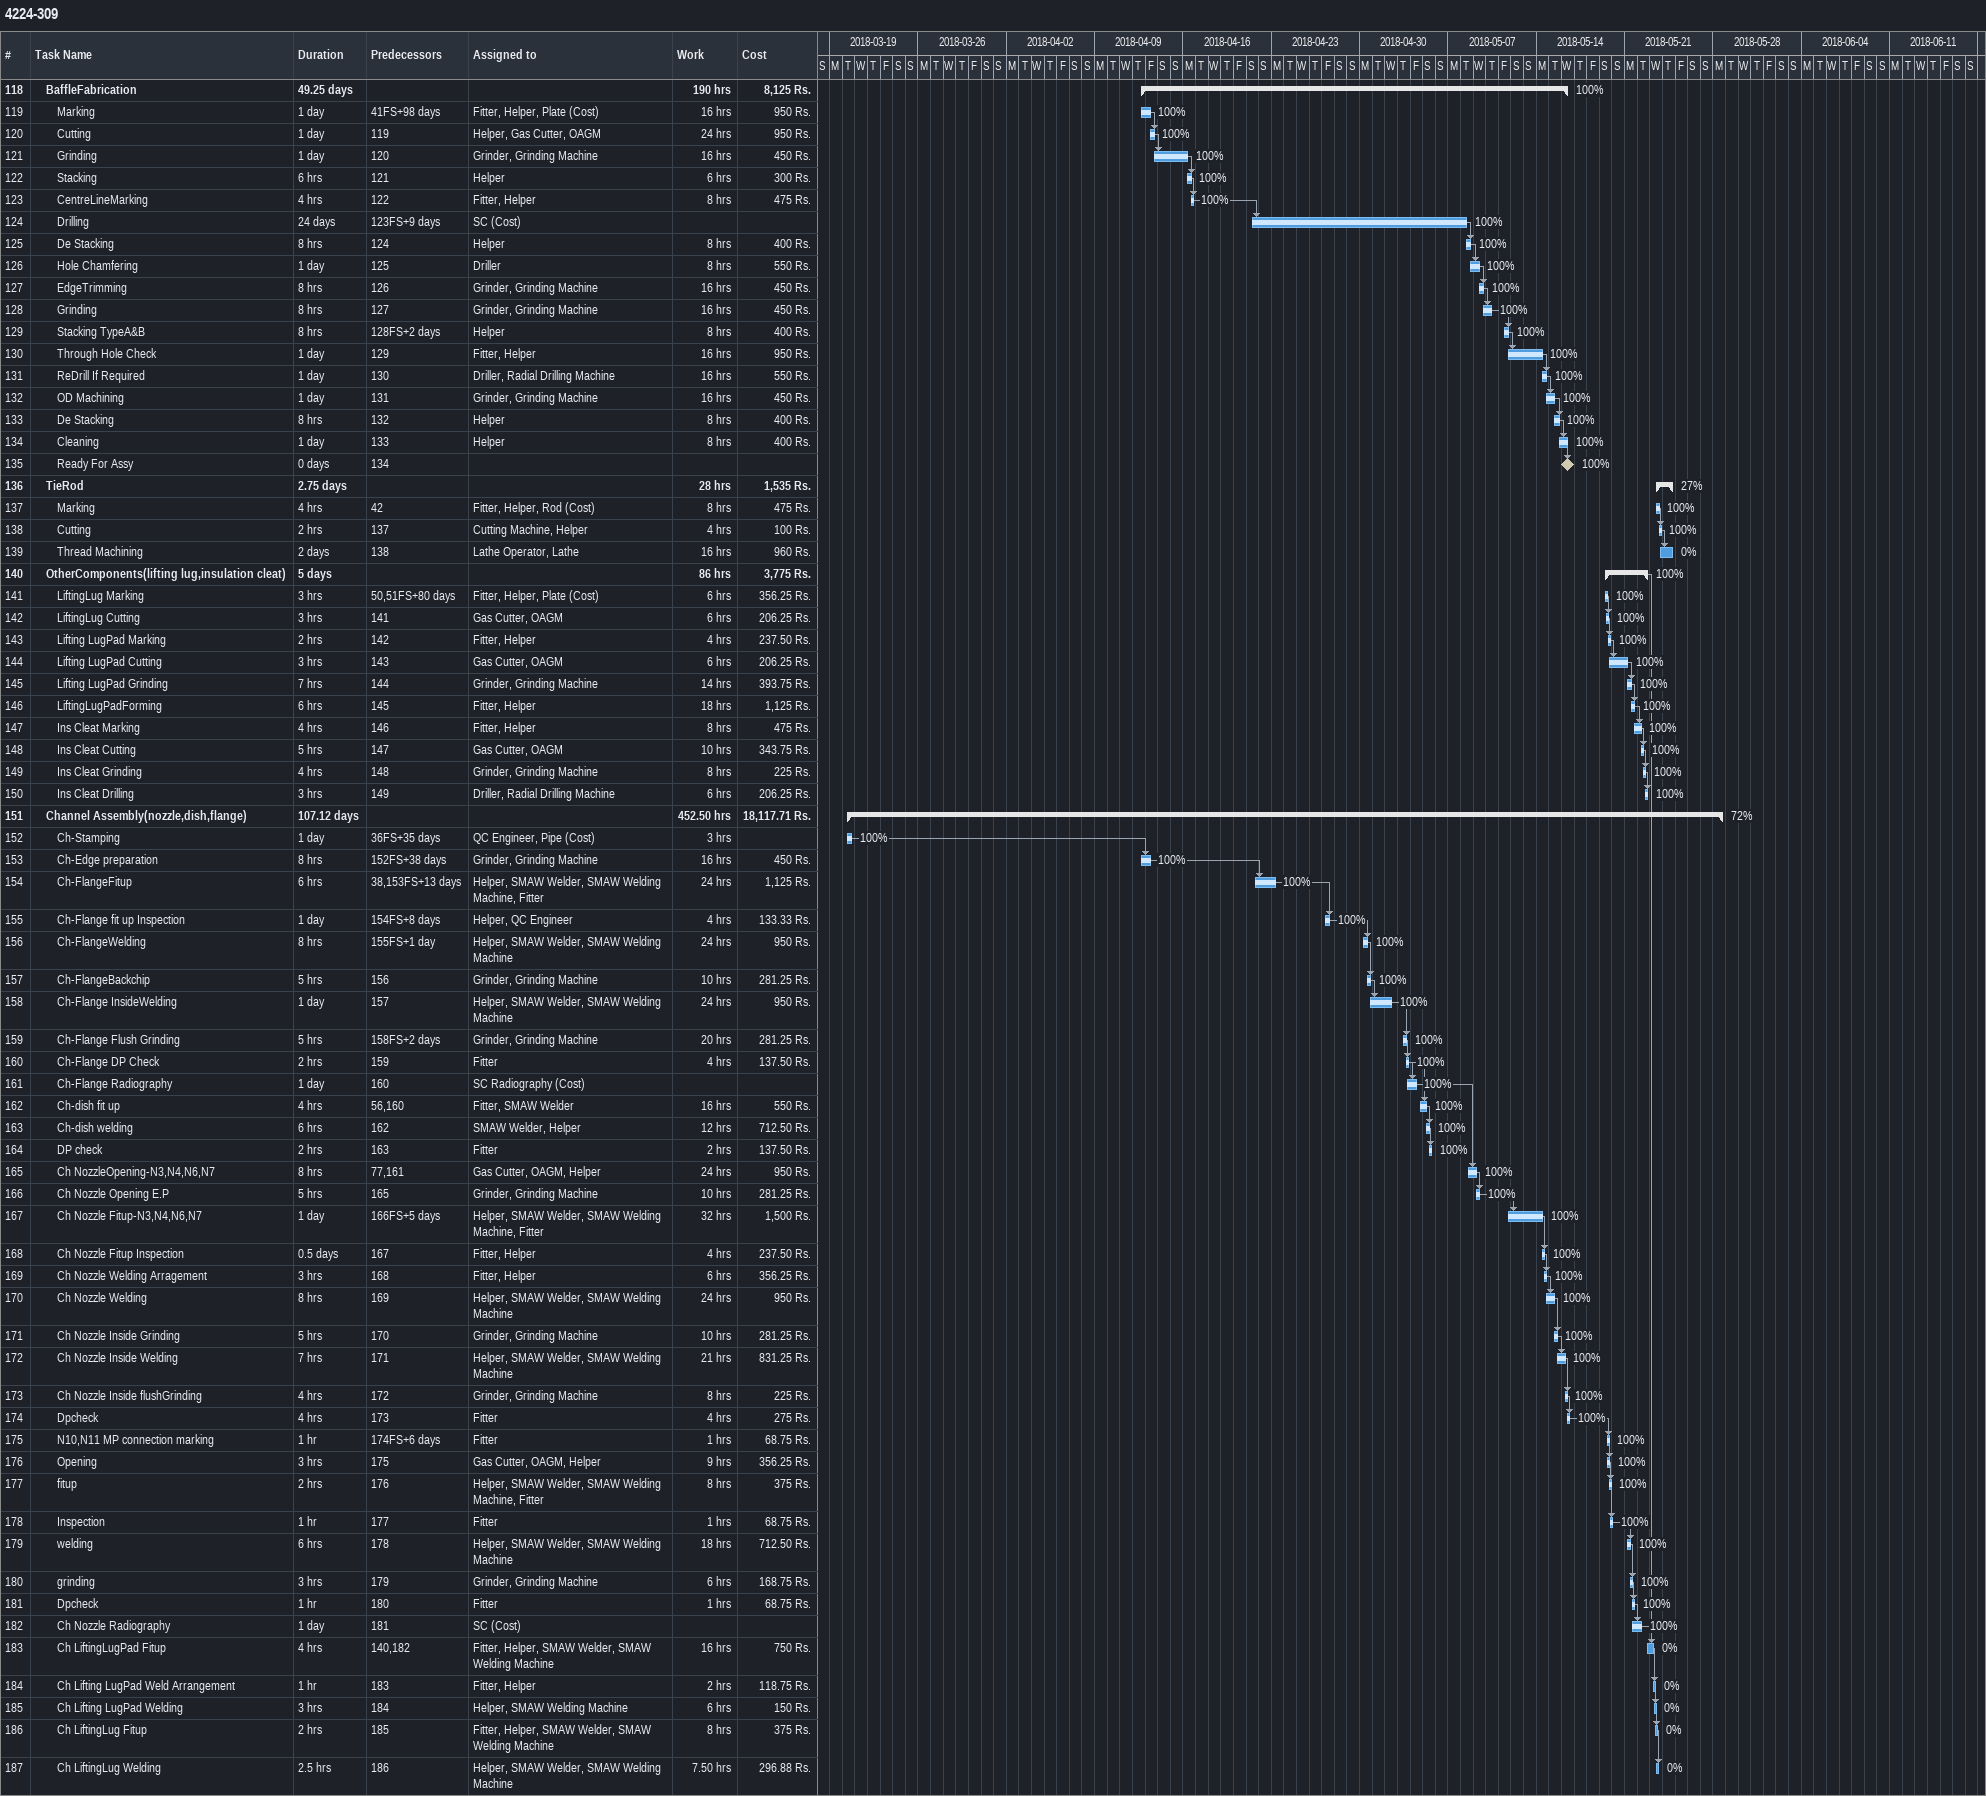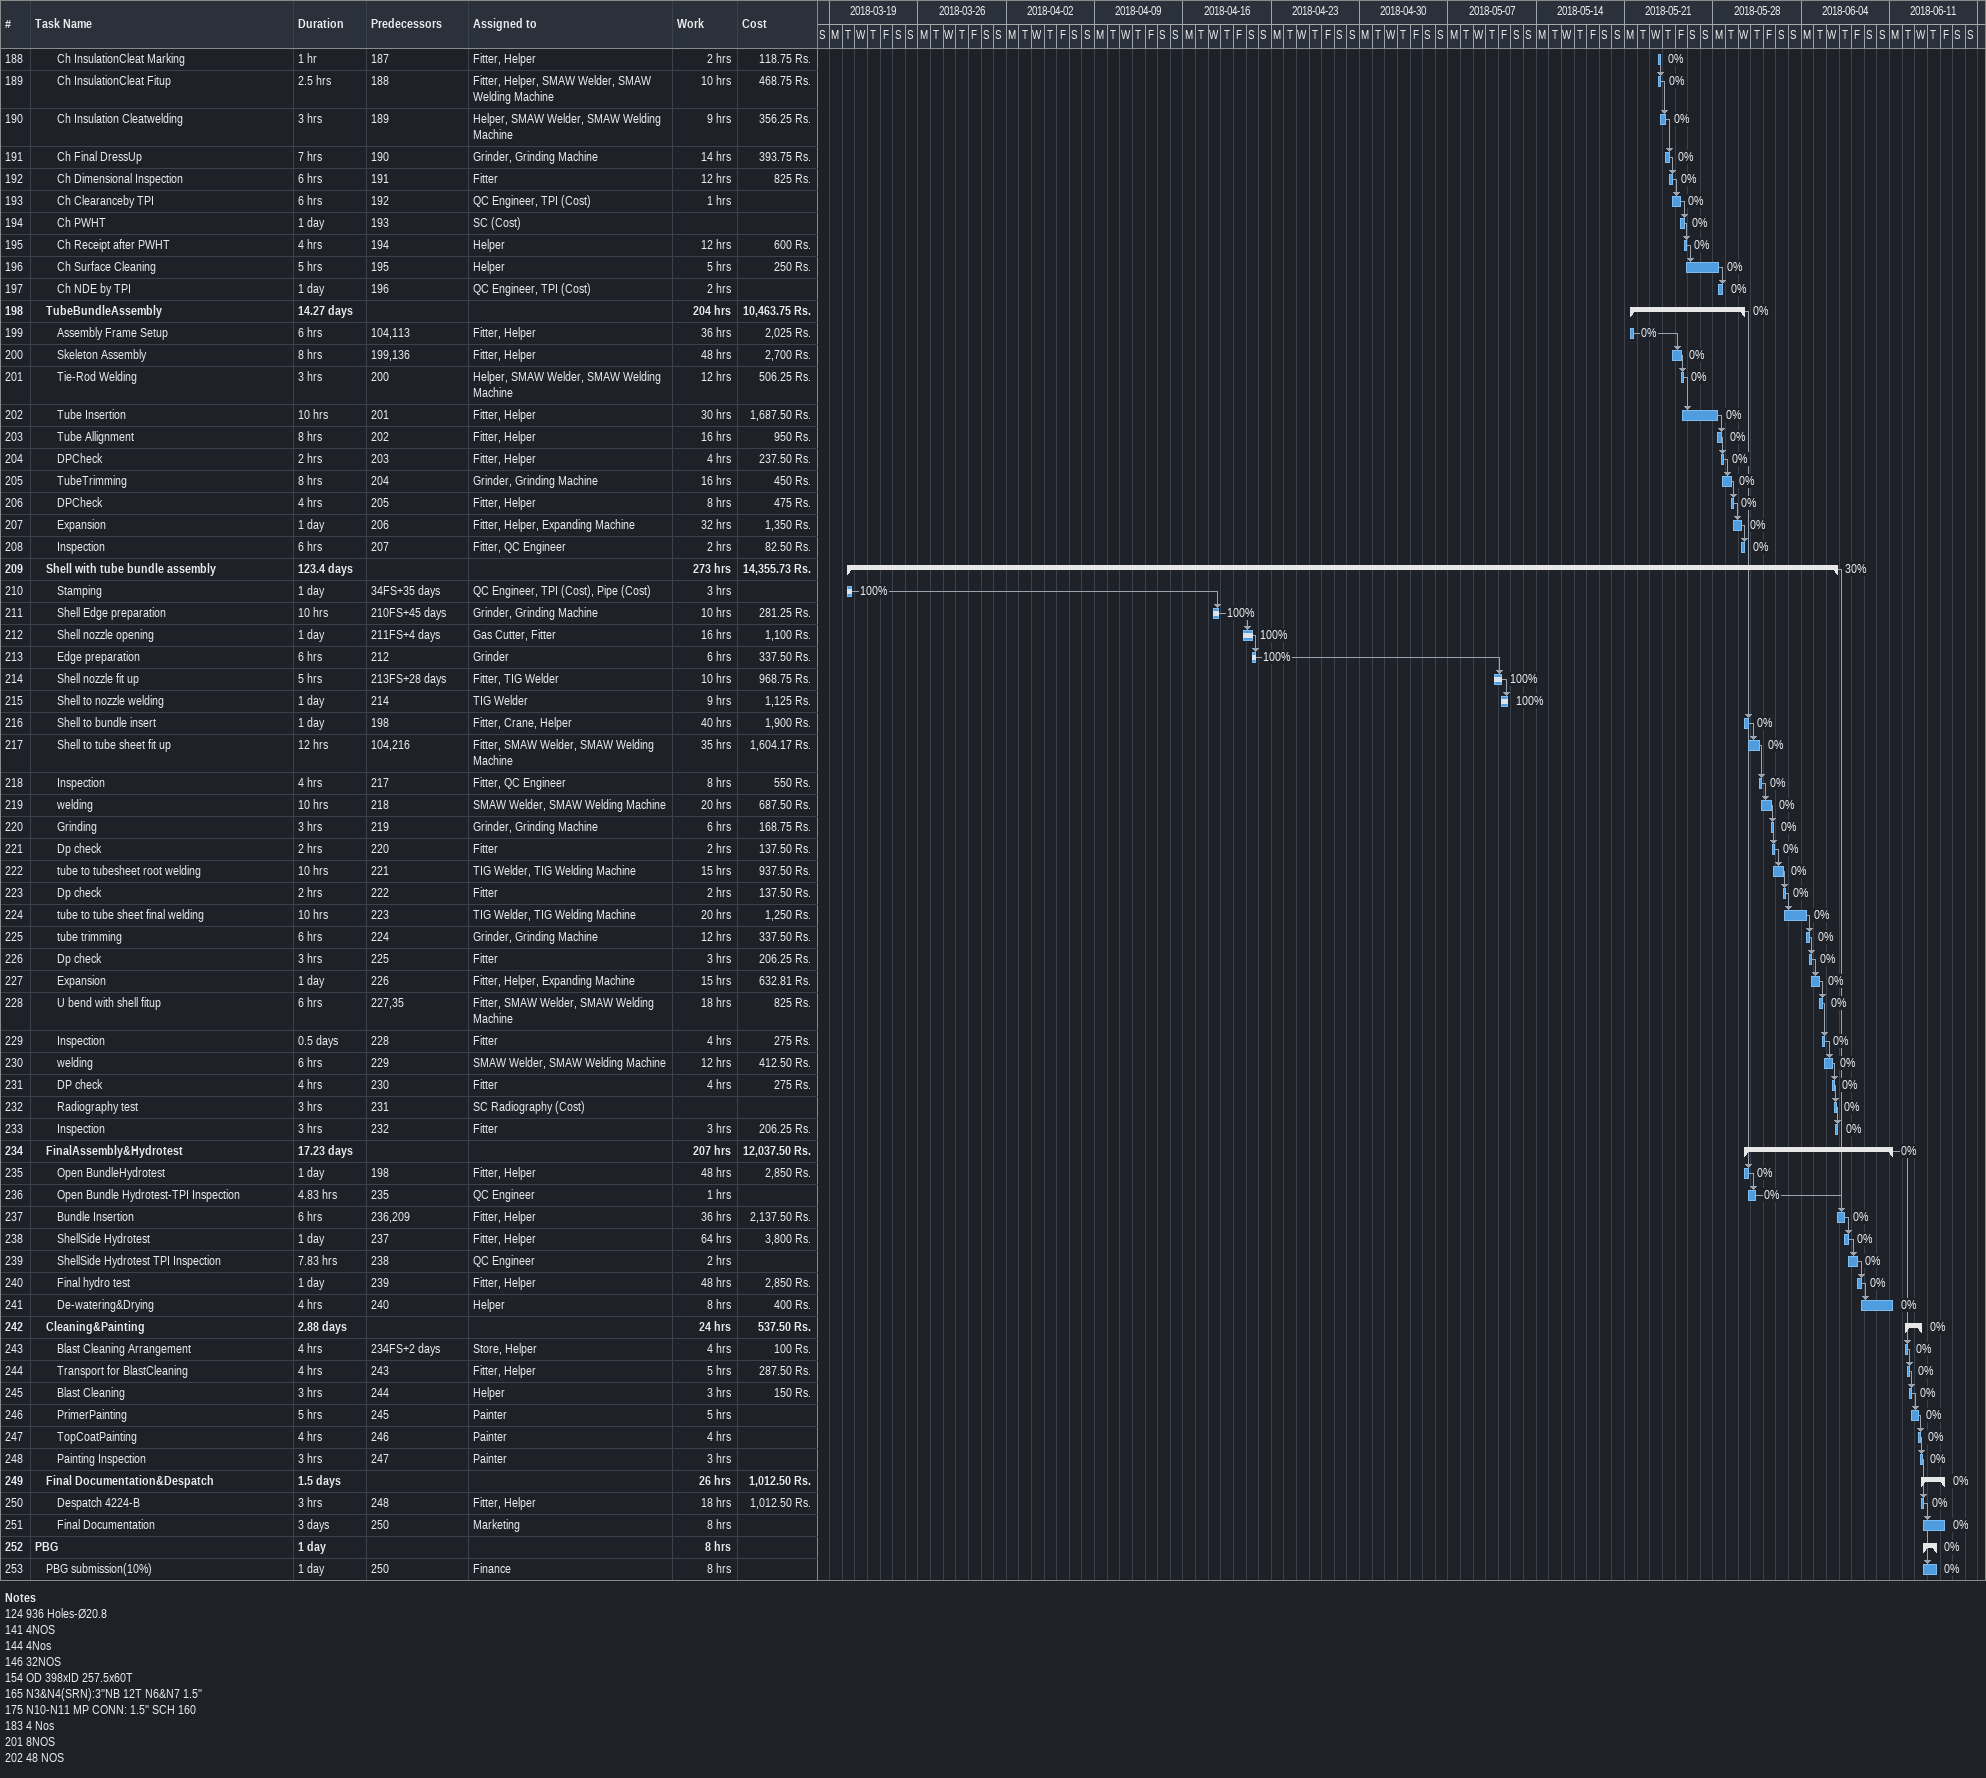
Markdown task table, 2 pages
4224-309

| ID | Level | Task | Duration | Start | Finish | Predecessors | Resources | % complete | Work (h) | Cost (Rs.) |
|---|---|---|---|---|---|---|---|---|---|---|
| 118 | 2 | **BaffleFabrication** | 49.25d | 2018-04-12 | 2018-05-16 |  |  | 100 | 190 | 8125 |
| 119 | 3 | Marking | 1d | 2018-04-12 | 2018-04-13 | 41FS+98d | Fitter, Helper, Plate (Cost) | 100 | 16 | 950 |
| 120 | 3 | Cutting | 1d | 2018-04-13 | 2018-04-13 | 119 | Helper, Gas Cutter, OAGM | 100 | 24 | 950 |
| 121 | 3 | Grinding | 1d | 2018-04-13 | 2018-04-16 | 120 | Grinder, Grinding Machine | 100 | 16 | 450 |
| 122 | 3 | Stacking | 6h | 2018-04-16 | 2018-04-16 | 121 | Helper | 100 | 6 | 300 |
| 123 | 3 | CentreLineMarking | 4h | 2018-04-16 | 2018-04-16 | 122 | Fitter, Helper | 100 | 8 | 475 |
| 124 | 3 | Drilling | 24d | 2018-04-21 | 2018-05-08 | 123FS+9d | SC (Cost) | 100 |  |  |
| 125 | 3 | De Stacking | 8h | 2018-05-08 | 2018-05-08 | 124 | Helper | 100 | 8 | 400 |
| 126 | 3 | Hole Chamfering | 1d | 2018-05-08 | 2018-05-09 | 125 | Driller | 100 | 8 | 550 |
| 127 | 3 | EdgeTrimming | 8h | 2018-05-09 | 2018-05-09 | 126 | Grinder, Grinding Machine | 100 | 16 | 450 |
| 128 | 3 | Grinding | 8h | 2018-05-09 | 2018-05-10 | 127 | Grinder, Grinding Machine | 100 | 16 | 450 |
| 129 | 3 | Stacking TypeA&B | 8h | 2018-05-11 | 2018-05-11 | 128FS+2d | Helper | 100 | 8 | 400 |
| 130 | 3 | Through Hole Check | 1d | 2018-05-11 | 2018-05-14 | 129 | Fitter, Helper | 100 | 16 | 950 |
| 131 | 3 | ReDrill If Required | 1d | 2018-05-14 | 2018-05-14 | 130 | Driller, Radial Drilling Machine | 100 | 16 | 550 |
| 132 | 3 | OD Machining | 1d | 2018-05-14 | 2018-05-15 | 131 | Grinder, Grinding Machine | 100 | 16 | 450 |
| 133 | 3 | De Stacking | 8h | 2018-05-15 | 2018-05-15 | 132 | Helper | 100 | 8 | 400 |
| 134 | 3 | Cleaning | 1d | 2018-05-15 | 2018-05-16 | 133 | Helper | 100 | 8 | 400 |
| 135 | 3 | Ready For Assy | 0d | 2018-05-16 | 2018-05-16 | 134 |  | 100 |  |  |
| 136 | 2 | **TieRod** | 2.75d | 2018-05-23 | 2018-05-24 |  |  | 27 | 28 | 1535 |
| 137 | 3 | Marking | 4h | 2018-05-23 | 2018-05-23 | 42 | Fitter, Helper, Rod (Cost) | 100 | 8 | 475 |
| 138 | 3 | Cutting | 2h | 2018-05-23 | 2018-05-23 | 137 | Cutting Machine, Helper | 100 | 4 | 100 |
| 139 | 3 | Thread Machining | 2d | 2018-05-23 | 2018-05-24 | 138 | Lathe Operator, Lathe | 0 | 16 | 960 |
| 140 | 2 | **OtherComponents(lifting lug,insulation cleat)** | 5d | 2018-05-19 | 2018-05-22 |  |  | 100 | 86 | 3775 |
| 141 | 3 | LiftingLug Marking | 3h | 2018-05-19 | 2018-05-19 | 50, 51FS+80d | Fitter, Helper, Plate (Cost) | 100 | 6 | 356.25 |
| 142 | 3 | LiftingLug Cutting | 3h | 2018-05-19 | 2018-05-19 | 141 | Gas Cutter, OAGM | 100 | 6 | 206.25 |
| 143 | 3 | Lifting LugPad Marking | 2h | 2018-05-19 | 2018-05-19 | 142 | Fitter, Helper | 100 | 4 | 237.50 |
| 144 | 3 | Lifting LugPad Cutting | 3h | 2018-05-19 | 2018-05-21 | 143 | Gas Cutter, OAGM | 100 | 6 | 206.25 |
| 145 | 3 | Lifting LugPad Grinding | 7h | 2018-05-21 | 2018-05-21 | 144 | Grinder, Grinding Machine | 100 | 14 | 393.75 |
| 146 | 3 | LiftingLugPadForming | 6h | 2018-05-21 | 2018-05-21 | 145 | Fitter, Helper | 100 | 18 | 1125 |
| 147 | 3 | Ins Cleat Marking | 4h | 2018-05-21 | 2018-05-22 | 146 | Fitter, Helper | 100 | 8 | 475 |
| 148 | 3 | Ins Cleat Cutting | 5h | 2018-05-22 | 2018-05-22 | 147 | Gas Cutter, OAGM | 100 | 10 | 343.75 |
| 149 | 3 | Ins Cleat Grinding | 4h | 2018-05-22 | 2018-05-22 | 148 | Grinder, Grinding Machine | 100 | 8 | 225 |
| 150 | 3 | Ins Cleat Drilling | 3h | 2018-05-22 | 2018-05-22 | 149 | Driller, Radial Drilling Machine | 100 | 6 | 206.25 |
| 151 | 2 | **Channel Assembly(nozzle,dish,flange)** | 107.12d | 2018-03-20 | 2018-05-28 |  |  | 72 | 452.50 | 18117.71 |
| 152 | 3 | Ch-Stamping | 1d | 2018-03-20 | 2018-03-20 | 36FS+35d | QC Engineer, Pipe (Cost) | 100 | 3 |  |
| 153 | 3 | Ch-Edge preparation | 8h | 2018-04-12 | 2018-04-13 | 152FS+38d | Grinder, Grinding Machine | 100 | 16 | 450 |
| 154 | 3 | Ch-FlangeFitup | 6h | 2018-04-21 | 2018-04-23 | 38, 153FS+13d | Helper, SMAW Welder, SMAW Welding Machine, Fitter | 100 | 24 | 1125 |
| 155 | 3 | Ch-Flange fit up Inspection | 1d | 2018-04-27 | 2018-04-27 | 154FS+8d | Helper, QC Engineer | 100 | 4 | 133.33 |
| 156 | 3 | Ch-FlangeWelding | 8h | 2018-04-30 | 2018-04-30 | 155FS+1d | Helper, SMAW Welder, SMAW Welding Machine | 100 | 24 | 950 |
| 157 | 3 | Ch-FlangeBackchip | 5h | 2018-04-30 | 2018-04-30 | 156 | Grinder, Grinding Machine | 100 | 10 | 281.25 |
| 158 | 3 | Ch-Flange InsideWelding | 1d | 2018-04-30 | 2018-05-02 | 157 | Helper, SMAW Welder, SMAW Welding Machine | 100 | 24 | 950 |
| 159 | 3 | Ch-Flange Flush Grinding | 5h | 2018-05-03 | 2018-05-03 | 158FS+2d | Grinder, Grinding Machine | 100 | 20 | 281.25 |
| 160 | 3 | Ch-Flange DP Check | 2h | 2018-05-03 | 2018-05-03 | 159 | Fitter | 100 | 4 | 137.50 |
| 161 | 3 | Ch-Flange Radiography | 1d | 2018-05-03 | 2018-05-04 | 160 | SC Radiography (Cost) | 100 |  |  |
| 162 | 3 | Ch-dish fit up | 4h | 2018-05-04 | 2018-05-05 | 56, 160 | Fitter, SMAW Welder | 100 | 16 | 550 |
| 163 | 3 | Ch-dish welding | 6h | 2018-05-05 | 2018-05-05 | 162 | SMAW Welder, Helper | 100 | 12 | 712.50 |
| 164 | 3 | DP check | 2h | 2018-05-05 | 2018-05-05 | 163 | Fitter | 100 | 2 | 137.50 |
| 165 | 3 | Ch NozzleOpening-N3,N4,N6,N7 | 8h | 2018-05-08 | 2018-05-09 | 77, 161 | Gas Cutter, OAGM, Helper | 100 | 24 | 950 |
| 166 | 3 | Ch Nozzle Opening E.P | 5h | 2018-05-09 | 2018-05-09 | 165 | Grinder, Grinding Machine | 100 | 10 | 281.25 |
| 167 | 3 | Ch Nozzle Fitup-N3,N4,N6,N7 | 1d | 2018-05-11 | 2018-05-14 | 166FS+5d | Helper, SMAW Welder, SMAW Welding Machine, Fitter | 100 | 32 | 1500 |
| 168 | 3 | Ch Nozzle Fitup Inspection | 0.5d | 2018-05-14 | 2018-05-14 | 167 | Fitter, Helper | 100 | 4 | 237.50 |
| 169 | 3 | Ch Nozzle Welding Arragement | 3h | 2018-05-14 | 2018-05-14 | 168 | Fitter, Helper | 100 | 6 | 356.25 |
| 170 | 3 | Ch Nozzle Welding | 8h | 2018-05-14 | 2018-05-15 | 169 | Helper, SMAW Welder, SMAW Welding Machine | 100 | 24 | 950 |
| 171 | 3 | Ch Nozzle Inside Grinding | 5h | 2018-05-15 | 2018-05-15 | 170 | Grinder, Grinding Machine | 100 | 10 | 281.25 |
| 172 | 3 | Ch Nozzle Inside Welding | 7h | 2018-05-15 | 2018-05-16 | 171 | Helper, SMAW Welder, SMAW Welding Machine | 100 | 21 | 831.25 |
| 173 | 3 | Ch Nozzle Inside flushGrinding | 4h | 2018-05-16 | 2018-05-16 | 172 | Grinder, Grinding Machine | 100 | 8 | 225 |
| 174 | 3 | Dpcheck | 4h | 2018-05-16 | 2018-05-16 | 173 | Fitter | 100 | 4 | 275 |
| 175 | 3 | N10,N11 MP connection marking | 1h | 2018-05-19 | 2018-05-19 | 174FS+6d | Fitter | 100 | 1 | 68.75 |
| 176 | 3 | Opening | 3h | 2018-05-19 | 2018-05-19 | 175 | Gas Cutter, OAGM, Helper | 100 | 9 | 356.25 |
| 177 | 3 | fitup | 2h | 2018-05-19 | 2018-05-19 | 176 | Helper, SMAW Welder, SMAW Welding Machine, Fitter | 100 | 8 | 375 |
| 178 | 3 | Inspection | 1h | 2018-05-19 | 2018-05-19 | 177 | Fitter | 100 | 1 | 68.75 |
| 179 | 3 | welding | 6h | 2018-05-21 | 2018-05-21 | 178 | Helper, SMAW Welder, SMAW Welding Machine | 100 | 18 | 712.50 |
| 180 | 3 | grinding | 3h | 2018-05-21 | 2018-05-21 | 179 | Grinder, Grinding Machine | 100 | 6 | 168.75 |
| 181 | 3 | Dpcheck | 1h | 2018-05-21 | 2018-05-21 | 180 | Fitter | 100 | 1 | 68.75 |
| 182 | 3 | Ch Nozzle Radiography | 1d | 2018-05-21 | 2018-05-22 | 181 | SC (Cost) | 100 |  |  |
| 183 | 3 | Ch LiftingLugPad Fitup | 4h | 2018-05-22 | 2018-05-23 | 140, 182 | Fitter, Helper, SMAW Welder, SMAW Welding Machine | 0 | 16 | 750 |
| 184 | 3 | Ch Lifting LugPad Weld Arrangement | 1h | 2018-05-23 | 2018-05-23 | 183 | Fitter, Helper | 0 | 2 | 118.75 |
| 185 | 3 | Ch Lifting LugPad Welding | 3h | 2018-05-23 | 2018-05-23 | 184 | Helper, SMAW Welding Machine | 0 | 6 | 150 |
| 186 | 3 | Ch LiftingLug Fitup | 2h | 2018-05-23 | 2018-05-23 | 185 | Fitter, Helper, SMAW Welder, SMAW Welding Machine | 0 | 8 | 375 |
| 187 | 3 | Ch LiftingLug Welding | 2.5h | 2018-05-23 | 2018-05-23 | 186 | Helper, SMAW Welder, SMAW Welding Machine | 0 | 7.50 | 296.88 |
| 188 | 3 | Ch InsulationCleat Marking | 1h | 2018-05-23 | 2018-05-23 | 187 | Fitter, Helper | 0 | 2 | 118.75 |
| 189 | 3 | Ch InsulationCleat Fitup | 2.5h | 2018-05-23 | 2018-05-23 | 188 | Fitter, Helper, SMAW Welder, SMAW Welding Machine | 0 | 10 | 468.75 |
| 190 | 3 | Ch Insulation Cleatwelding | 3h | 2018-05-23 | 2018-05-24 | 189 | Helper, SMAW Welder, SMAW Welding Machine | 0 | 9 | 356.25 |
| 191 | 3 | Ch Final DressUp | 7h | 2018-05-24 | 2018-05-24 | 190 | Grinder, Grinding Machine | 0 | 14 | 393.75 |
| 192 | 3 | Ch Dimensional Inspection | 6h | 2018-05-24 | 2018-05-24 | 191 | Fitter | 0 | 12 | 825 |
| 193 | 3 | Ch Clearanceby TPI | 6h | 2018-05-24 | 2018-05-25 | 192 | QC Engineer, TPI (Cost) | 0 | 1 |  |
| 194 | 3 | Ch PWHT | 1d | 2018-05-25 | 2018-05-25 | 193 | SC (Cost) | 0 |  |  |
| 195 | 3 | Ch Receipt after PWHT | 4h | 2018-05-25 | 2018-05-25 | 194 | Helper | 0 | 12 | 600 |
| 196 | 3 | Ch Surface Cleaning | 5h | 2018-05-25 | 2018-05-28 | 195 | Helper | 0 | 5 | 250 |
| 197 | 3 | Ch NDE by TPI | 1d | 2018-05-28 | 2018-05-28 | 196 | QC Engineer, TPI (Cost) | 0 | 2 |  |
| 198 | 2 | **TubeBundleAssembly** | 14.27d | 2018-05-21 | 2018-05-30 |  |  | 0 | 204 | 10463.75 |
| 199 | 3 | Assembly Frame Setup | 6h | 2018-05-21 | 2018-05-21 | 104, 113 | Fitter, Helper | 0 | 36 | 2025 |
| 200 | 3 | Skeleton Assembly | 8h | 2018-05-24 | 2018-05-25 | 199, 136 | Fitter, Helper | 0 | 48 | 2700 |
| 201 | 3 | Tie-Rod Welding | 3h | 2018-05-25 | 2018-05-25 | 200 | Helper, SMAW Welder, SMAW Welding Machine | 0 | 12 | 506.25 |
| 202 | 3 | Tube Insertion | 10h | 2018-05-25 | 2018-05-28 | 201 | Fitter, Helper | 0 | 30 | 1687.50 |
| 203 | 3 | Tube Allignment | 8h | 2018-05-28 | 2018-05-28 | 202 | Fitter, Helper | 0 | 16 | 950 |
| 204 | 3 | DPCheck | 2h | 2018-05-28 | 2018-05-28 | 203 | Fitter, Helper | 0 | 4 | 237.50 |
| 205 | 3 | TubeTrimming | 8h | 2018-05-28 | 2018-05-29 | 204 | Grinder, Grinding Machine | 0 | 16 | 450 |
| 206 | 3 | DPCheck | 4h | 2018-05-29 | 2018-05-29 | 205 | Fitter, Helper | 0 | 8 | 475 |
| 207 | 3 | Expansion | 1d | 2018-05-29 | 2018-05-30 | 206 | Fitter, Helper, Expanding Machine | 0 | 32 | 1350 |
| 208 | 3 | Inspection | 6h | 2018-05-30 | 2018-05-30 | 207 | Fitter, QC Engineer | 0 | 2 | 82.50 |
| 209 | 2 | **Shell with tube bundle assembly** | 123.4d | 2018-03-20 | 2018-06-06 |  |  | 30 | 273 | 14355.73 |
| 210 | 3 | Stamping | 1d | 2018-03-20 | 2018-03-20 | 34FS+35d | QC Engineer, TPI (Cost), Pipe (Cost) | 100 | 3 |  |
| 211 | 3 | Shell Edge preparation | 10h | 2018-04-18 | 2018-04-18 | 210FS+45d | Grinder, Grinding Machine | 100 | 10 | 281.25 |
| 212 | 3 | Shell nozzle opening | 1d | 2018-04-20 | 2018-04-21 | 211FS+4d | Gas Cutter, Fitter | 100 | 16 | 1100 |
| 213 | 3 | Edge preparation | 6h | 2018-04-21 | 2018-04-21 | 212 | Grinder | 100 | 6 | 337.50 |
| 214 | 3 | Shell nozzle fit up | 5h | 2018-05-10 | 2018-05-11 | 213FS+28d | Fitter, TIG Welder | 100 | 10 | 968.75 |
| 215 | 3 | Shell to nozzle welding | 1d | 2018-05-11 | 2018-05-11 | 214 | TIG Welder | 100 | 9 | 1125 |
| 216 | 3 | Shell to bundle insert | 1d | 2018-05-30 | 2018-05-30 | 198 | Fitter, Crane, Helper | 0 | 40 | 1900 |
| 217 | 3 | Shell to tube sheet fit up | 12h | 2018-05-30 | 2018-05-31 | 104, 216 | Fitter, SMAW Welder, SMAW Welding Machine | 0 | 35 | 1604.17 |
| 218 | 3 | Inspection | 4h | 2018-05-31 | 2018-05-31 | 217 | Fitter, QC Engineer | 0 | 8 | 550 |
| 219 | 3 | welding | 10h | 2018-05-31 | 2018-06-01 | 218 | SMAW Welder, SMAW Welding Machine | 0 | 20 | 687.50 |
| 220 | 3 | Grinding | 3h | 2018-06-01 | 2018-06-01 | 219 | Grinder, Grinding Machine | 0 | 6 | 168.75 |
| 221 | 3 | Dp check | 2h | 2018-06-01 | 2018-06-01 | 220 | Fitter | 0 | 2 | 137.50 |
| 222 | 3 | tube to tubesheet root welding | 10h | 2018-06-01 | 2018-06-02 | 221 | TIG Welder, TIG Welding Machine | 0 | 15 | 937.50 |
| 223 | 3 | Dp check | 2h | 2018-06-02 | 2018-06-02 | 222 | Fitter | 0 | 2 | 137.50 |
| 224 | 3 | tube to tube sheet final welding | 10h | 2018-06-02 | 2018-06-04 | 223 | TIG Welder, TIG Welding Machine | 0 | 20 | 1250 |
| 225 | 3 | tube trimming | 6h | 2018-06-04 | 2018-06-04 | 224 | Grinder, Grinding Machine | 0 | 12 | 337.50 |
| 226 | 3 | Dp check | 3h | 2018-06-04 | 2018-06-04 | 225 | Fitter | 0 | 3 | 206.25 |
| 227 | 3 | Expansion | 1d | 2018-06-04 | 2018-06-05 | 226 | Fitter, Helper, Expanding Machine | 0 | 15 | 632.81 |
| 228 | 3 | U bend with shell fitup | 6h | 2018-06-05 | 2018-06-05 | 227, 35 | Fitter, SMAW Welder, SMAW Welding Machine | 0 | 18 | 825 |
| 229 | 3 | Inspection | 0.5d | 2018-06-05 | 2018-06-05 | 228 | Fitter | 0 | 4 | 275 |
| 230 | 3 | welding | 6h | 2018-06-05 | 2018-06-06 | 229 | SMAW Welder, SMAW Welding Machine | 0 | 12 | 412.50 |
| 231 | 3 | DP check | 4h | 2018-06-06 | 2018-06-06 | 230 | Fitter | 0 | 4 | 275 |
| 232 | 3 | Radiography test | 3h | 2018-06-06 | 2018-06-06 | 231 | SC Radiography (Cost) | 0 |  |  |
| 233 | 3 | Inspection | 3h | 2018-06-06 | 2018-06-06 | 232 | Fitter | 0 | 3 | 206.25 |
| 234 | 2 | **FinalAssembly&Hydrotest** | 17.23d | 2018-05-30 | 2018-06-11 |  |  | 0 | 207 | 12037.50 |
| 235 | 3 | Open BundleHydrotest | 1d | 2018-05-30 | 2018-05-30 | 198 | Fitter, Helper | 0 | 48 | 2850 |
| 236 | 3 | Open Bundle Hydrotest-TPI Inspection | 4.83h | 2018-05-30 | 2018-05-31 | 235 | QC Engineer | 0 | 1 |  |
| 237 | 3 | Bundle Insertion | 6h | 2018-06-06 | 2018-06-07 | 236, 209 | Fitter, Helper | 0 | 36 | 2137.50 |
| 238 | 3 | ShellSide Hydrotest | 1d | 2018-06-07 | 2018-06-07 | 237 | Fitter, Helper | 0 | 64 | 3800 |
| 239 | 3 | ShellSide Hydrotest TPI Inspection | 7.83h | 2018-06-07 | 2018-06-08 | 238 | QC Engineer | 0 | 2 |  |
| 240 | 3 | Final hydro test | 1d | 2018-06-08 | 2018-06-08 | 239 | Fitter, Helper | 0 | 48 | 2850 |
| 241 | 3 | De-watering&Drying | 4h | 2018-06-08 | 2018-06-11 | 240 | Helper | 0 | 8 | 400 |
| 242 | 2 | **Cleaning&Painting** | 2.88d | 2018-06-12 | 2018-06-13 |  |  | 0 | 24 | 537.50 |
| 243 | 3 | Blast Cleaning Arrangement | 4h | 2018-06-12 | 2018-06-12 | 234FS+2d | Store, Helper | 0 | 4 | 100 |
| 244 | 3 | Transport for BlastCleaning | 4h | 2018-06-12 | 2018-06-12 | 243 | Fitter, Helper | 0 | 5 | 287.50 |
| 245 | 3 | Blast Cleaning | 3h | 2018-06-12 | 2018-06-12 | 244 | Helper | 0 | 3 | 150 |
| 246 | 3 | PrimerPainting | 5h | 2018-06-12 | 2018-06-13 | 245 | Painter | 0 | 5 |  |
| 247 | 3 | TopCoatPainting | 4h | 2018-06-13 | 2018-06-13 | 246 | Painter | 0 | 4 |  |
| 248 | 3 | Painting Inspection | 3h | 2018-06-13 | 2018-06-13 | 247 | Painter | 0 | 3 |  |
| 249 | 2 | **Final Documentation&Despatch** | 1.5d | 2018-06-13 | 2018-06-15 |  |  | 0 | 26 | 1012.50 |
| 250 | 3 | Despatch 4224-B | 3h | 2018-06-13 | 2018-06-13 | 248 | Fitter, Helper | 0 | 18 | 1012.50 |
| 251 | 3 | Final Documentation | 3d | 2018-06-13 | 2018-06-15 | 250 | Marketing | 0 | 8 |  |
| 252 | 1 | **PBG** | 1d | 2018-06-13 | 2018-06-14 |  |  | 0 | 8 |  |
| 253 | 2 | PBG submission(10%) | 1d | 2018-06-13 | 2018-06-14 | 250 | Finance | 0 | 8 |  |

Notes
- 124: 936 Holes-Ø20.8
- 141: 4NOS
- 144: 4Nos
- 146: 32NOS
- 154: OD 398xID 257.5x60T
- 165: N3&N4(SRN):3''NB 12T N6&N7 1.5''
- 175: N10-N11 MP CONN: 1.5'' SCH 160
- 183: 4 Nos
- 201: 8NOS
- 202: 48 NOS
